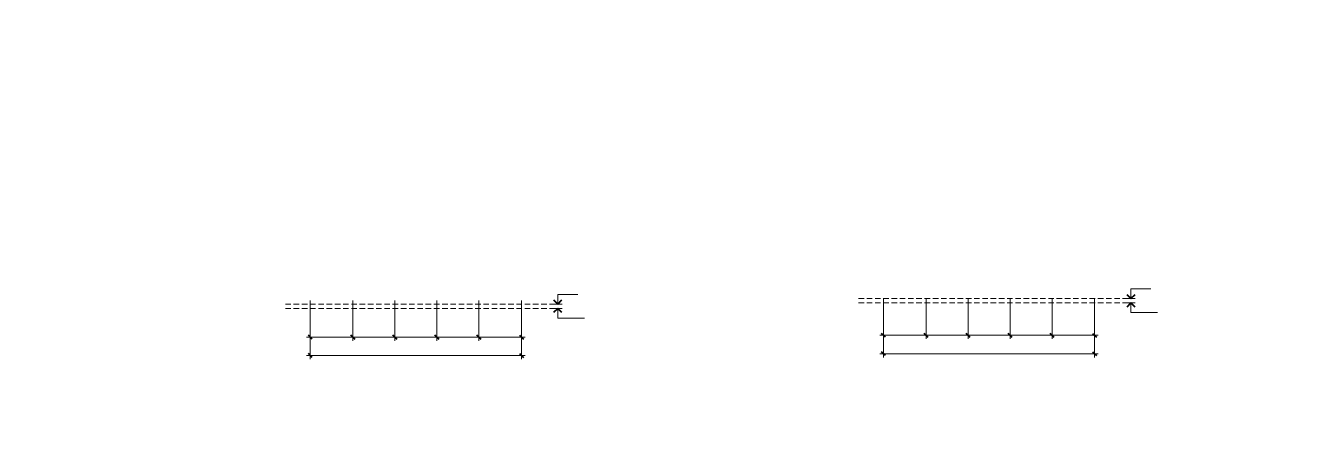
# Model space of a CAD drawing. Header units: millimetres. Extents: x 0 to 7980, y 0 to 297.
# Drawn here: x 4085 to 5010, y 0 to 297 of the extents above; entities that cross this region are included whole.
import ezdxf

# ---------------------------------------------------------------- set-up
doc = ezdxf.new("R2010")
doc.units = ezdxf.units.MM
for name, pattern in [('K5LT_BASIC', [0]), ('K5LT_DASHED', [6, 4, -2]), ('K5LT_THIN', [0])]:
    doc.linetypes.add(name, pattern=pattern)
doc.layers.add('Системный слой', color=7, linetype='Continuous')
doc.styles.add('KTEXTSTYLE', font='GOST_AU.SHX', dxfattribs={"width": 0.96, "height": 5})

# ---------------------------------------------------------------- blocks, each defined once
blk = doc.blocks.new('U143')
at = {"layer": 'Системный слой', "color": 7, "linetype": 'K5LT_THIN', "lineweight": 18}
for p, q in [((4466.067338160972, 94.71586943156765), (4473.660869120582, 94.71586943156765)), ((4471.660869120582, 94.71586943156765), (4471.660869120582, 101.7158694315677)), ((4471.660869120582, 101.7158694315677), (4486.195285319312, 101.7158694315677))]:
    blk.add_line(p, q, dxfattribs=at)
at = {"layer": 'Системный слой', "color": 5, "linetype": 'K5LT_BASIC', "lineweight": 40}
for p, q in [((4468.660869120582, 97.71586943156765), (4471.660869120582, 94.71586943156765)), ((4471.660869120582, 94.71586943156765), (4474.660869120582, 97.71586943156765))]:
    blk.add_line(p, q, dxfattribs=at)
blk = doc.blocks.new('U144')
at = {"layer": 'Системный слой', "color": 7, "linetype": 'K5LT_THIN', "lineweight": 18}
for p, q in [((4466.399157778777, 91.51587628023223), (4473.660869120582, 91.51587628023223)), ((4471.660869120582, 91.51587628023223), (4471.660869120582, 84.51587628023223)), ((4471.660869120582, 84.51587628023223), (4491.047368525489, 84.51587628023223))]:
    blk.add_line(p, q, dxfattribs=at)
at = {"layer": 'Системный слой', "color": 5, "linetype": 'K5LT_BASIC', "lineweight": 40}
for p, q in [((4471.660869120582, 91.51587628023223), (4468.660869120582, 88.51587628023223)), ((4474.660869120582, 88.51587628023223), (4471.660869120582, 91.51587628023223))]:
    blk.add_line(p, q, dxfattribs=at)
blk = doc.blocks.new('U142')
at = {"layer": 'Системный слой', "color": 7, "linetype": 'K5LT_DASHED', "lineweight": 18}
for p, q in [((4273.647472567871, 94.7158644067776), (4474.820805901204, 94.71586966015288)), ((4273.647486434537, 91.51587124677752), (4474.82081976787, 91.5158765001528))]:
    blk.add_line(p, q, dxfattribs=at)
at = {"layer": 'Системный слой'}
for name in ['U143', 'U144']:
    blk.add_blockref(name, (0, 0), dxfattribs=at)
blk = doc.blocks.new('U146')
at = {"layer": 'Системный слой', "color": 7, "linetype": 'K5LT_THIN', "lineweight": 18}
for p, q in [((4888.367769107248, 98.70038977831469), (4888.367769107248, 105.7003897783147)), ((4888.367769107248, 105.7003897783147), (4902.902185305978, 105.7003897783147)), ((4882.774238147638, 98.70038977831469), (4890.367769107248, 98.70038977831469))]:
    blk.add_line(p, q, dxfattribs=at)
at = {"layer": 'Системный слой', "color": 5, "linetype": 'K5LT_BASIC', "lineweight": 40}
for p, q in [((4885.367769107248, 101.7003897783147), (4888.367769107248, 98.70038977831469)), ((4888.367769107248, 98.70038977831469), (4891.367769107248, 101.7003897783147))]:
    blk.add_line(p, q, dxfattribs=at)
blk = doc.blocks.new('U147')
at = {"layer": 'Системный слой', "color": 7, "linetype": 'K5LT_THIN', "lineweight": 18}
for p, q in [((4883.106057765443, 95.50039662697928), (4890.367769107248, 95.50039662697928)), ((4888.367769107248, 95.50039662697928), (4888.367769107248, 88.50039662697928)), ((4888.367769107248, 88.50039662697928), (4907.754268512155, 88.50039662697928))]:
    blk.add_line(p, q, dxfattribs=at)
at = {"layer": 'Системный слой', "color": 5, "linetype": 'K5LT_BASIC', "lineweight": 40}
for p, q in [((4888.367769107248, 95.50039662697928), (4885.367769107248, 92.50039662697928)), ((4891.367769107248, 92.50039662697928), (4888.367769107248, 95.50039662697928))]:
    blk.add_line(p, q, dxfattribs=at)
blk = doc.blocks.new('U145')
at = {"layer": 'Системный слой', "color": 7, "linetype": 'K5LT_DASHED', "lineweight": 18}
for p, q in [((4690.354372554537, 98.70038475352463), (4891.52770588787, 98.70039000689991)), ((4690.354386421203, 95.50039159352455), (4891.527719754537, 95.50039684689983))]:
    blk.add_line(p, q, dxfattribs=at)
at = {"layer": 'Системный слой'}
for name in ['U146', 'U147']:
    blk.add_blockref(name, (0, 0), dxfattribs=at)

msp = doc.modelspace()

# ---------------------------------------------------------------- linework, layer by layer
at = {"layer": 'Системный слой', "color": 7, "linetype": 'K5LT_THIN', "lineweight": 18}
for p, q in [((4291.779563083071, 97.34377282908386), (4291.779563083071, 68.01043949575053)), ((4291.779563083071, 97.34377282908386), (4291.779563083071, 54.6771061624172)), ((4322.712896416405, 97.34377282908386), (4322.712896416405, 68.01043949575053)), ((4322.712896416405, 97.34377282908386), (4322.712896416405, 68.01043949575053)), ((4353.246229749738, 97.34377282908378), (4353.246229749738, 68.01043949575053)), ((4353.246229749738, 97.34377282908386), (4353.246229749738, 68.01043949575053)), ((4383.779563083071, 97.34377282908386), (4383.779563083071, 68.01043949575053)), ((4383.779563083071, 97.34377282908386), (4383.779563083071, 68.01043949575053)), ((4414.312896416404, 97.34377282908386), (4414.312896416404, 68.01043949575053)), ((4414.312896416404, 97.34377282908386), (4414.312896416404, 68.01043949575053)), ((4445.246229749739, 97.34377282908386), (4445.246229749739, 68.01043949575053)), ((4445.246229749738, 97.34377282908386), (4445.246229749738, 54.6771061624172)), ((4708.486229749738, 98.70038870019145), (4708.486229749738, 69.36705536685811)), ((4708.486229749738, 98.70038870019145), (4708.486229749738, 56.03372203352477)), ((4739.419563083072, 98.70038870019145), (4739.419563083072, 69.36705536685811)), ((4739.419563083072, 98.70038870019145), (4739.419563083072, 69.36705536685811)), ((4769.952896416406, 98.70038870019135), (4769.952896416406, 69.36705536685811)), ((4769.952896416406, 98.70038870019145), (4769.952896416406, 69.36705536685811)), ((4800.486229749738, 98.70038870019145), (4800.486229749738, 69.36705536685811)), ((4800.486229749738, 98.70038870019145), (4800.486229749738, 69.36705536685811)), ((4831.019563083071, 98.70038870019145), (4831.019563083071, 69.36705536685811)), ((4831.019563083071, 98.70038870019145), (4831.019563083071, 69.36705536685811)), ((4861.952896416406, 98.70038870019145), (4861.952896416406, 69.36705536685811)), ((4861.952896416405, 98.70038870019145), (4861.952896416405, 56.03372203352477)), ((4291.779563083071, 70.6771061624172), (4289.112896416405, 70.6771061624172)), ((4291.779563083071, 70.6771061624172), (4322.712896416405, 70.6771061624172)), ((4322.712896416405, 70.6771061624172), (4320.046229749738, 70.6771061624172)), ((4322.712896416405, 70.6771061624172), (4325.379563083072, 70.6771061624172)), ((4322.712896416405, 70.6771061624172), (4353.246229749738, 70.6771061624172)), ((4353.246229749738, 70.6771061624172), (4350.579563083072, 70.6771061624172)), ((4353.246229749738, 70.6771061624172), (4355.912896416405, 70.6771061624172)), ((4353.246229749738, 70.6771061624172), (4383.779563083071, 70.6771061624172)), ((4383.779563083071, 70.6771061624172), (4381.112896416405, 70.6771061624172)), ((4383.779563083071, 70.6771061624172), (4386.446229749738, 70.6771061624172)), ((4383.779563083071, 70.6771061624172), (4414.312896416404, 70.6771061624172)), ((4414.312896416404, 70.6771061624172), (4411.646229749738, 70.6771061624172)), ((4414.312896416404, 70.6771061624172), (4416.979563083071, 70.6771061624172)), ((4414.312896416404, 70.6771061624172), (4445.246229749739, 70.6771061624172)), ((4445.246229749739, 70.6771061624172), (4447.912896416405, 70.6771061624172)), ((4708.486229749738, 72.03372203352478), (4705.819563083072, 72.03372203352478)), ((4708.486229749738, 72.03372203352478), (4739.419563083072, 72.03372203352478)), ((4739.419563083072, 72.03372203352478), (4736.752896416405, 72.03372203352478)), ((4739.419563083072, 72.03372203352478), (4742.086229749739, 72.03372203352478)), ((4739.419563083072, 72.03372203352478), (4769.952896416406, 72.03372203352478)), ((4769.952896416406, 72.03372203352478), (4767.286229749739, 72.03372203352478)), ((4769.952896416406, 72.03372203352478), (4772.619563083072, 72.03372203352478)), ((4769.952896416406, 72.03372203352478), (4800.486229749738, 72.03372203352478)), ((4800.486229749738, 72.03372203352478), (4797.819563083072, 72.03372203352478)), ((4800.486229749738, 72.03372203352478), (4803.152896416405, 72.03372203352478)), ((4800.486229749738, 72.03372203352478), (4831.019563083071, 72.03372203352478)), ((4831.019563083071, 72.03372203352478), (4828.352896416405, 72.03372203352478)), ((4831.019563083071, 72.03372203352478), (4833.686229749738, 72.03372203352478)), ((4831.019563083071, 72.03372203352478), (4861.952896416406, 72.03372203352478)), ((4861.952896416406, 72.03372203352478), (4864.619563083072, 72.03372203352478)), ((4291.779563083071, 57.34377282908386), (4289.112896416405, 57.34377282908386)), ((4291.779563083071, 57.34377282908386), (4445.246229749738, 57.34377282908386)), ((4445.246229749738, 57.34377282908386), (4447.912896416405, 57.34377282908386)), ((4708.486229749738, 58.70038870019145), (4705.819563083072, 58.70038870019145)), ((4708.486229749738, 58.70038870019145), (4861.952896416405, 58.70038870019145)), ((4861.952896416405, 58.70038870019145), (4864.619563083072, 58.70038870019145))]:
    msp.add_line(p, q, dxfattribs=at)
at = {"layer": 'Системный слой', "color": 5, "linetype": 'K5LT_BASIC', "lineweight": 40}
for p, q in [((4293.193563117404, 69.26310612808493), (4290.365563048739, 72.09110619674948)), ((4321.298896382073, 72.09110619674948), (4324.126896450737, 69.26310612808493)), ((4324.126896450737, 69.26310612808493), (4321.298896382073, 72.09110619674948)), ((4351.832229715405, 72.09110619674948), (4354.66022978407, 69.26310612808493)), ((4354.66022978407, 69.26310612808493), (4351.832229715405, 72.09110619674948)), ((4382.365563048739, 72.09110619674948), (4385.193563117404, 69.26310612808493)), ((4385.193563117404, 69.26310612808493), (4382.365563048739, 72.09110619674948)), ((4412.898896382072, 72.09110619674948), (4415.726896450737, 69.26310612808493)), ((4415.726896450737, 69.26310612808493), (4412.898896382072, 72.09110619674948)), ((4443.832229715406, 72.09110619674948), (4446.660229784071, 69.26310612808493)), ((4709.900229784071, 70.6197219991925), (4707.072229715406, 73.44772206785706)), ((4738.00556304874, 73.44772206785706), (4740.833563117404, 70.6197219991925)), ((4740.833563117404, 70.6197219991925), (4738.00556304874, 73.44772206785706)), ((4768.538896382073, 73.44772206785706), (4771.366896450738, 70.6197219991925)), ((4771.366896450738, 70.6197219991925), (4768.538896382073, 73.44772206785706)), ((4799.072229715406, 73.44772206785706), (4801.900229784071, 70.6197219991925)), ((4801.900229784071, 70.6197219991925), (4799.072229715406, 73.44772206785706)), ((4829.605563048739, 73.44772206785706), (4832.433563117404, 70.6197219991925)), ((4832.433563117404, 70.6197219991925), (4829.605563048739, 73.44772206785706)), ((4860.538896382073, 73.44772206785706), (4863.366896450738, 70.6197219991925)), ((4293.193563117404, 55.92977279475159), (4290.365563048739, 58.75777286341614)), ((4443.832229715405, 58.75777286341614), (4446.66022978407, 55.92977279475159)), ((4709.900229784071, 57.28638866585917), (4707.072229715406, 60.11438873452372)), ((4860.538896382072, 60.11438873452372), (4863.366896450737, 57.28638866585917))]:
    msp.add_line(p, q, dxfattribs=at)

# ---------------------------------------------------------------- block references
at = {"layer": 'Системный слой'}
for name in ['U142', 'U145']:
    msp.add_blockref(name, (0, 0), dxfattribs=at)

doc.saveas('drawing.dxf')
